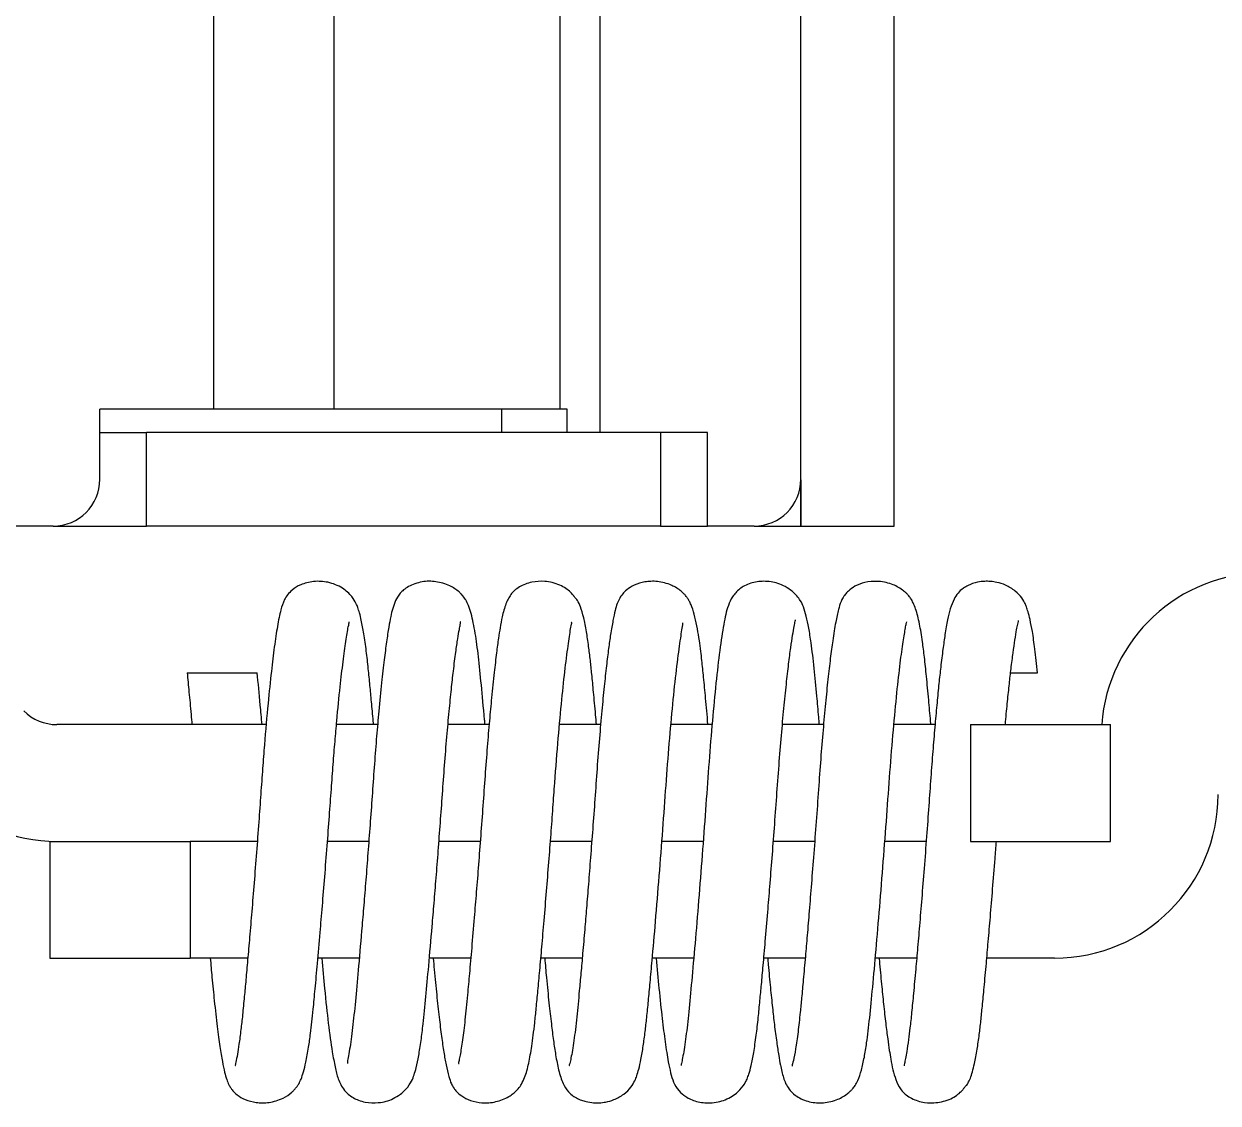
# Model space of a CAD drawing. Extents: x -3080 to 28500, y -1326 to 31609.
# Drawn here: x 2434.354 to 2436.91, y 26363.001 to 26365.311 of the extents above; entities that cross this region are included whole.
import ezdxf

# ---------------------------------------------------------------- set-up
doc = ezdxf.new("R2010")
doc.units = 0
doc.header["$LTSCALE"] = 100
doc.layers.add('0-xref', color=8, linetype='Continuous')
doc.layers.add('188K-SM-07-F10-MECH-CR PIPE-Y2257103$0$AP7P1-SM-08-FNN-120-A(4)-SMP$0$15P6-SM-08-FNN-320-A(10)-UIS-TCM$0$15P6-SM-08-FNN-00-(@10)170308-MIC$0$0-CDS', color=140, linetype='Continuous')

# ---------------------------------------------------------------- blocks, each defined once
blk = doc.blocks.new('188K-SM-07-F10-MECH-CR PIPE-Y2257103$0$CDS-WET')
at = {"layer": '188K-SM-07-F10-MECH-CR PIPE-Y2257103$0$AP7P1-SM-08-FNN-120-A(4)-SMP$0$15P6-SM-08-FNN-320-A(10)-UIS-TCM$0$15P6-SM-08-FNN-00-(@10)170308-MIC$0$0-CDS', "ltscale": 0.1}
for p, q in [((2436.0169, -72970.5269), (2436.0169, -72968.4269)), ((2436.2169, -72970.5269), (2436.2169, -72968.4269)), ((2435.5868, -72968.6269), (2435.5868, -72970.3269)), ((2434.7603, -72968.6769), (2434.7603, -72970.2769)), ((2435.0176, -72968.6769), (2435.0176, -72970.2769)), ((2435.501, -72968.6769), (2435.501, -72970.2769)), ((2434.5169, -72970.4269), (2434.5169, -72970.2769)), ((2434.7603, -72970.2769), (2434.5169, -72970.2769)), ((2435.0176, -72970.2769), (2434.7603, -72970.2769)), ((2435.501, -72970.2769), (2435.0176, -72970.2769)), ((2435.3772, -72970.3269), (2435.3772, -72970.2769)), ((2435.5169, -72970.2769), (2435.501, -72970.2769)), ((2435.5169, -72970.3269), (2435.5169, -72970.2769)), ((2434.5169, -72970.3269), (2434.6169, -72970.3269)), ((2434.6169, -72970.5269), (2434.6169, -72970.3269)), ((2435.7169, -72970.3269), (2434.6169, -72970.3269)), ((2435.7169, -72970.3269), (2435.7169, -72970.5269)), ((2435.8169, -72970.3269), (2435.7169, -72970.3269)), ((2435.8169, -72970.5269), (2435.8169, -72970.3269)), ((2436.0169, -72970.4283), (2436.0169, -72970.5269)), ((2434.4169, -72970.5269), (2434.1169, -72970.5269)), ((2434.4169, -72970.5269), (2434.6169, -72970.5269)), ((2435.7169, -72970.5269), (2434.6169, -72970.5269)), ((2435.7169, -72970.5269), (2435.8169, -72970.5269)), ((2435.9169, -72970.5269), (2435.8169, -72970.5269)), ((2435.9169, -72970.5269), (2436.0169, -72970.5269)), ((2436.0169, -72970.5269), (2436.2169, -72970.5269)), ((2434.7036, -72970.8411), (2434.7786, -72970.8411)), ((2434.7786, -72970.8411), (2434.8536, -72970.8411)), ((2436.4662, -72970.8411), (2436.5236, -72970.8411)), ((2434.8728, -72970.9519), (2434.4249, -72970.9519)), ((2435.1113, -72970.9519), (2435.0232, -72970.9519)), ((2435.3498, -72970.9519), (2435.2618, -72970.9519)), ((2435.5884, -72970.9519), (2435.5005, -72970.9519)), ((2435.827, -72970.9519), (2435.7391, -72970.9519)), ((2436.0656, -72970.9519), (2435.9775, -72970.9519)), ((2436.3041, -72970.9519), (2436.2161, -72970.9519)), ((2436.38, -72970.9519), (2436.38, -72971.2019)), ((2436.38, -72970.9519), (2436.68, -72970.9519)), ((2436.68, -72971.2019), (2436.68, -72970.9519)), ((2434.41, -72971.2019), (2434.71, -72971.2019)), ((2434.41, -72971.2019), (2434.41, -72971.4519)), ((2434.71, -72971.2019), (2434.71, -72971.4519)), ((2434.8537, -72971.2019), (2434.71, -72971.2019)), ((2435.0923, -72971.2019), (2435.004, -72971.2019)), ((2435.3309, -72971.2019), (2435.2425, -72971.2019)), ((2435.5695, -72971.2019), (2435.4811, -72971.2019)), ((2435.808, -72971.2019), (2435.7197, -72971.2019)), ((2436.0466, -72971.2019), (2435.9582, -72971.2019)), ((2436.2852, -72971.2019), (2436.1968, -72971.2019)), ((2436.38, -72971.2019), (2436.68, -72971.2019)), ((2434.41, -72971.4519), (2434.71, -72971.4519)), ((2434.8334, -72971.4519), (2434.71, -72971.4519)), ((2435.072, -72971.4519), (2434.9835, -72971.4519)), ((2435.3106, -72971.4519), (2435.222, -72971.4519)), ((2435.5491, -72971.4519), (2435.4606, -72971.4519)), ((2435.7877, -72971.4519), (2435.6992, -72971.4519)), ((2436.0263, -72971.4519), (2435.9378, -72971.4519)), ((2436.2649, -72971.4519), (2436.1763, -72971.4519)), ((2436.56, -72971.4519), (2436.4149, -72971.4519))]:
    blk.add_line(p, q, dxfattribs=at)
for centre, radius, start, end in [((2434.4169, -72970.4269), 0.1, 270, 0), ((2435.9169, -72970.4269), 0.1, 270, 0), ((2437.01, -72970.9769), 0.35, 90, 175.904), ((2434.4249, -72970.8519), 0.1, 225, 270), ((2434.4249, -72970.8519), 0.35, 225, 270), ((2436.56, -72971.1019), 0.35, 270, 0)]:
    blk.add_arc(centre, radius, start, end, dxfattribs=at)
for points, knots in [([(2435.1025, -72970.9519), (2435.1023, -72970.9495), (2435.1008, -72970.9324), (2435.0982, -72970.9043), (2435.0947, -72970.8667), (2435.0912, -72970.83), (2435.0869, -72970.7921), (2435.082, -72970.7572), (2435.0771, -72970.7312), (2435.0729, -72970.7137), (2435.0689, -72970.7015), (2435.0659, -72970.6935), (2435.0564, -72970.6765), (2435.0389, -72970.661), (2435.0215, -72970.6522), (2435.0018, -72970.6458), (2434.9737, -72970.6441), (2434.9461, -72970.6516), (2434.9233, -72970.6664), (2434.9104, -72970.6856), (2434.9029, -72970.709), (2434.8969, -72970.7392), (2434.8902, -72970.7842), (2434.8836, -72970.8387), (2434.8764, -72970.9081), (2434.8701, -72970.98), (2434.865, -72971.0463), (2434.8611, -72971.1017), (2434.8568, -72971.1618), (2434.852, -72971.2258), (2434.847, -72971.2902), (2434.842, -72971.3511), (2434.8374, -72971.4062), (2434.8332, -72971.455), (2434.8294, -72971.4974), (2434.8257, -72971.5369), (2434.8223, -72971.5728), (2434.8184, -72971.6079), (2434.8146, -72971.6362), (2434.8109, -72971.6595), (2434.8081, -72971.6746), (2434.806, -72971.682), (2434.8066, -72971.6818), (2434.8068, -72971.6818)], [0, 0, 0, 0, 0.003831, 0.027247, 0.048045, 0.071422, 0.098544, 0.129863, 0.159805, 0.17891, 0.195048, 0.208269, 0.221, 0.237647, 0.248147, 0.25824, 0.274975, 0.291386, 0.306462, 0.331467, 0.359906, 0.39991, 0.438536, 0.476085, 0.518392, 0.566137, 0.591676, 0.618156, 0.646586, 0.677157, 0.708181, 0.737683, 0.765426, 0.791251, 0.815065, 0.836834, 0.862729, 0.88639, 0.91465, 0.940248, 0.969159, 0.993303, 1, 1, 1, 1]), ([(2435.341, -72970.9519), (2435.3407, -72970.9485), (2435.338, -72970.9172), (2435.3333, -72970.8672), (2435.3271, -72970.8043), (2435.3203, -72970.7541), (2435.3132, -72970.7191), (2435.3064, -72970.6981), (2435.3008, -72970.6865), (2435.2959, -72970.6791), (2435.2908, -72970.673), (2435.2821, -72970.6645), (2435.2634, -72970.6524), (2435.2351, -72970.6448), (2435.2067, -72970.6447), (2435.1746, -72970.656), (2435.1569, -72970.6728), (2435.1496, -72970.6858), (2435.1432, -72970.7032), (2435.1389, -72970.7219), (2435.1349, -72970.7437), (2435.1302, -72970.7742), (2435.1251, -72970.8137), (2435.1196, -72970.8629), (2435.1141, -72970.9183), (2435.109, -72970.9772), (2435.1043, -72971.0357), (2435.1001, -72971.0969), (2435.0956, -72971.1585), (2435.0911, -72971.2189), (2435.0866, -72971.277), (2435.0822, -72971.3316), (2435.0768, -72971.3966), (2435.0708, -72971.4668), (2435.0642, -72971.5379), (2435.0585, -72971.5969), (2435.0532, -72971.6365), (2435.0487, -72971.6624), (2435.0459, -72971.6749), (2435.0465, -72971.6768), (2435.0468, -72971.6777)], [0, 0, 0, 0, 0.005405, 0.049138, 0.090554, 0.13224, 0.177058, 0.200362, 0.218398, 0.230105, 0.233839, 0.237845, 0.249629, 0.266397, 0.28372, 0.301196, 0.319007, 0.340906, 0.362099, 0.382874, 0.407904, 0.437403, 0.466942, 0.500058, 0.536453, 0.565621, 0.596068, 0.626344, 0.655769, 0.684474, 0.712205, 0.738742, 0.763914, 0.809647, 0.849972, 0.890028, 0.932569, 0.954821, 0.977976, 1, 1, 1, 1]), ([(2435.5796, -72970.9519), (2435.579, -72970.9448), (2435.5768, -72970.92), (2435.5735, -72970.884), (2435.5698, -72970.8454), (2435.5665, -72970.8131), (2435.5627, -72970.7821), (2435.558, -72970.7507), (2435.5522, -72970.7216), (2435.5458, -72970.6995), (2435.5406, -72970.6885), (2435.5365, -72970.6828), (2435.535, -72970.6816), (2435.533, -72970.6791), (2435.5315, -72970.6773), (2435.5304, -72970.6759), (2435.529, -72970.6742), (2435.5269, -72970.6717), (2435.5221, -72970.6666), (2435.5146, -72970.6603), (2435.5007, -72970.6527), (2435.4846, -72970.6475), (2435.4645, -72970.6445), (2435.4458, -72970.6456), (2435.4265, -72970.6511), (2435.4132, -72970.6578), (2435.4033, -72970.6654), (2435.3956, -72970.6742), (2435.3904, -72970.683), (2435.3837, -72970.6978), (2435.378, -72970.7187), (2435.3734, -72970.7439), (2435.3697, -72970.768), (2435.3654, -72970.7996), (2435.3605, -72970.8415), (2435.3554, -72970.8905), (2435.3504, -72970.9443), (2435.3457, -72971.0002), (2435.3411, -72971.0612), (2435.3366, -72971.1251), (2435.3319, -72971.1889), (2435.3272, -72971.2509), (2435.3225, -72971.3097), (2435.3176, -72971.3697), (2435.3127, -72971.4285), (2435.3078, -72971.4836), (2435.303, -72971.536), (2435.2983, -72971.585), (2435.293, -72971.6281), (2435.2884, -72971.6565), (2435.2852, -72971.6724), (2435.2838, -72971.6776), (2435.2853, -72971.6773), (2435.2857, -72971.6773)], [0, 0, 0, 0, 0.0112849, 0.0392389, 0.0631094, 0.0836558, 0.1062852, 0.1330351, 0.1640526, 0.1965981, 0.2248769, 0.2342989, 0.2427776, 0.2457414, 0.2469083, 0.2479446, 0.2489396, 0.2499876, 0.2525082, 0.2591898, 0.2664253, 0.274295, 0.282585, 0.2973214, 0.3050044, 0.3136311, 0.3241985, 0.3366448, 0.3506261, 0.3640781, 0.3948221, 0.4180633, 0.4392301, 0.4645948, 0.4941266, 0.5276411, 0.5551771, 0.5844892, 0.6152455, 0.6458689, 0.6758421, 0.7049177, 0.7328292, 0.7593595, 0.7922985, 0.8222573, 0.8491353, 0.8850759, 0.9199025, 0.9537633, 0.9715445, 0.992625, 1, 1, 1, 1]), ([(2435.8182, -72970.9519), (2435.8182, -72970.9518), (2435.8164, -72970.9317), (2435.8133, -72970.8972), (2435.809, -72970.8516), (2435.8057, -72970.8191), (2435.8027, -72970.7936), (2435.7996, -72970.7704), (2435.7954, -72970.7451), (2435.7902, -72970.7203), (2435.7851, -72970.7029), (2435.7804, -72970.6915), (2435.7769, -72970.685), (2435.7736, -72970.68), (2435.771, -72970.6766), (2435.7686, -72970.6738), (2435.7657, -72970.6707), (2435.7572, -72970.6629), (2435.7378, -72970.6512), (2435.7146, -72970.6456), (2435.6968, -72970.645), (2435.68, -72970.6466), (2435.6604, -72970.6525), (2435.6449, -72970.6624), (2435.6339, -72970.6737), (2435.6283, -72970.6827), (2435.6235, -72970.6935), (2435.6192, -72970.7084), (2435.6147, -72970.7293), (2435.61, -72970.7567), (2435.6054, -72970.7895), (2435.6008, -72970.8264), (2435.596, -72970.8707), (2435.5909, -72970.9226), (2435.5858, -72970.9815), (2435.5808, -72971.0451), (2435.5763, -72971.1104), (2435.5716, -72971.1744), (2435.5669, -72971.2354), (2435.5625, -72971.2921), (2435.5584, -72971.3436), (2435.5542, -72971.3934), (2435.5502, -72971.4399), (2435.5464, -72971.4836), (2435.5421, -72971.53), (2435.5373, -72971.581), (2435.5314, -72971.6309), (2435.5258, -72971.6623), (2435.5226, -72971.6778), (2435.5207, -72971.6822), (2435.5219, -72971.6814), (2435.5219, -72971.6814)], [0, 0, 0, 0, 0.000191, 0.031846, 0.059834, 0.084589, 0.09934, 0.117612, 0.139844, 0.166217, 0.194127, 0.208162, 0.219254, 0.227415, 0.23271, 0.234359, 0.235862, 0.239728, 0.25164, 0.268631, 0.277122, 0.284639, 0.297709, 0.309272, 0.317953, 0.330134, 0.348455, 0.369783, 0.395781, 0.425553, 0.450347, 0.477184, 0.505938, 0.536411, 0.568324, 0.60131, 0.633121, 0.663536, 0.692436, 0.719529, 0.744593, 0.767481, 0.794472, 0.817439, 0.839984, 0.876878, 0.918013, 0.95968, 0.980063, 0.999192, 1, 1, 1, 1]), ([(2436.0568, -72970.9519), (2436.0563, -72970.9466), (2436.0544, -72970.9251), (2436.0506, -72970.8838), (2436.0454, -72970.8286), (2436.0397, -72970.7803), (2436.0341, -72970.745), (2436.0292, -72970.7208), (2436.0235, -72970.7024), (2436.0172, -72970.6867), (2436.0016, -72970.6678), (2435.9841, -72970.6563), (2435.9649, -72970.648), (2435.939, -72970.6436), (2435.9058, -72970.649), (2435.8843, -72970.6614), (2435.8696, -72970.6783), (2435.8585, -72970.7035), (2435.8523, -72970.7349), (2435.8433, -72970.7915), (2435.8354, -72970.8613), (2435.8276, -72970.9419), (2435.8204, -72971.03), (2435.8139, -72971.1233), (2435.8067, -72971.2198), (2435.7991, -72971.3172), (2435.7915, -72971.4097), (2435.7842, -72971.4917), (2435.7779, -72971.5601), (2435.7728, -72971.6074), (2435.7686, -72971.6381), (2435.7653, -72971.6581), (2435.7627, -72971.6726), (2435.7606, -72971.6807), (2435.761, -72971.6813), (2435.7611, -72971.6816)], [0, 0, 0, 0, 0.008521, 0.034236, 0.072159, 0.113075, 0.142595, 0.170684, 0.194387, 0.209837, 0.228014, 0.239786, 0.251346, 0.269327, 0.285682, 0.305947, 0.32827, 0.351094, 0.397624, 0.444925, 0.492319, 0.539109, 0.584694, 0.628935, 0.674383, 0.720843, 0.767327, 0.811996, 0.854005, 0.894439, 0.916203, 0.93965, 0.964642, 0.988063, 1, 1, 1, 1]), ([(2436.2953, -72970.9519), (2436.2951, -72970.9497), (2436.2935, -72970.9311), (2436.2903, -72970.8959), (2436.2859, -72970.8492), (2436.2816, -72970.8079), (2436.2767, -72970.7696), (2436.2711, -72970.7352), (2436.2645, -72970.7085), (2436.2583, -72970.6925), (2436.2529, -72970.6829), (2436.2482, -72970.6764), (2436.2415, -72970.6694), (2436.2304, -72970.66), (2436.2142, -72970.6517), (2436.1952, -72970.6466), (2436.1768, -72970.6446), (2436.1554, -72970.6464), (2436.1326, -72970.655), (2436.119, -72970.6651), (2436.1107, -72970.6744), (2436.1066, -72970.681), (2436.1017, -72970.6908), (2436.0969, -72970.7066), (2436.0913, -72970.7327), (2436.0855, -72970.7683), (2436.08, -72970.81), (2436.0748, -72970.8548), (2436.0696, -72970.9062), (2436.0644, -72970.9634), (2436.0594, -72971.0252), (2436.0547, -72971.091), (2436.0499, -72971.1591), (2436.0447, -72971.227), (2436.0397, -72971.2912), (2436.035, -72971.3498), (2436.0306, -72971.4019), (2436.0264, -72971.4513), (2436.0224, -72971.4962), (2436.0187, -72971.5357), (2436.015, -72971.5738), (2436.0109, -72971.6119), (2436.0058, -72971.6474), (2436.0014, -72971.671), (2435.998, -72971.6827), (2435.9982, -72971.6832), (2435.9983, -72971.6833)], [0, 0, 0, 0, 0.003552, 0.029307, 0.060537, 0.08884, 0.115194, 0.151456, 0.18957, 0.20816, 0.221885, 0.230823, 0.234467, 0.239171, 0.252579, 0.2611, 0.27008, 0.284818, 0.297423, 0.308499, 0.31672, 0.326332, 0.340183, 0.365029, 0.397619, 0.434031, 0.462805, 0.492653, 0.523366, 0.554694, 0.586352, 0.61808, 0.650921, 0.683089, 0.713521, 0.741908, 0.768039, 0.791788, 0.819655, 0.84322, 0.863369, 0.894798, 0.92897, 0.96155, 0.987418, 1, 1, 1, 1]), ([(2436.5236, -72970.8411), (2436.5217, -72970.8235), (2436.5182, -72970.7905), (2436.5128, -72970.7538), (2436.5079, -72970.7282), (2436.5037, -72970.7116), (2436.5002, -72970.7009), (2436.497, -72970.6931), (2436.4908, -72970.6811), (2436.4759, -72970.6648), (2436.4563, -72970.6532), (2436.4386, -72970.6475), (2436.4241, -72970.6453), (2436.4094, -72970.6451), (2436.3932, -72970.6471), (2436.3761, -72970.653), (2436.3614, -72970.6619), (2436.3517, -72970.6715), (2436.3439, -72970.6842), (2436.3367, -72970.703), (2436.3304, -72970.7285), (2436.3255, -72970.7578), (2436.3209, -72970.7907), (2436.3165, -72970.826), (2436.3123, -72970.8646), (2436.3083, -72970.9053), (2436.3041, -72970.9514), (2436.2998, -72971.0027), (2436.2955, -72971.0585), (2436.2913, -72971.1191), (2436.2866, -72971.1841), (2436.2815, -72971.2509), (2436.2764, -72971.3155), (2436.2715, -72971.3749), (2436.267, -72971.4281), (2436.2625, -72971.4791), (2436.2582, -72971.5261), (2436.2542, -72971.5676), (2436.2507, -72971.6009), (2436.247, -72971.6291), (2436.2438, -72971.6508), (2436.2409, -72971.6675), (2436.2388, -72971.6775), (2436.2376, -72971.6819), (2436.2379, -72971.6822), (2436.2379, -72971.6823)], [0, 0, 0, 0, 0.038629, 0.072542, 0.100999, 0.123562, 0.140015, 0.150612, 0.163548, 0.177301, 0.192835, 0.20573, 0.214742, 0.221449, 0.230215, 0.242372, 0.250621, 0.267336, 0.28886, 0.317278, 0.343535, 0.374908, 0.402787, 0.432735, 0.457181, 0.483201, 0.510636, 0.539278, 0.568875, 0.59958, 0.632617, 0.666929, 0.699862, 0.73101, 0.760148, 0.78713, 0.819629, 0.848169, 0.873771, 0.896782, 0.926352, 0.949664, 0.973765, 0.992735, 1, 1, 1, 1]), ([(2434.7531, -72971.4519), (2434.7543, -72971.4657), (2434.7571, -72971.4978), (2434.7621, -72971.5476), (2434.7678, -72971.5981), (2434.7736, -72971.6411), (2434.7788, -72971.673), (2434.7835, -72971.6955), (2434.7876, -72971.7108), (2434.7919, -72971.7214), (2434.7961, -72971.7289), (2434.8013, -72971.7359), (2434.8113, -72971.7457), (2434.8278, -72971.7555), (2434.8482, -72971.761), (2434.865, -72971.762), (2434.8832, -72971.7607), (2434.9062, -72971.7542), (2434.9242, -72971.7425), (2434.9319, -72971.7349), (2434.9345, -72971.7321), (2434.9368, -72971.7294), (2434.9395, -72971.7257), (2434.9434, -72971.7195), (2434.9479, -72971.7099), (2434.9529, -72971.6952), (2434.9583, -72971.6733), (2434.9633, -72971.6456), (2434.9674, -72971.6156), (2434.9706, -72971.5887), (2434.9738, -72971.5575), (2434.9777, -72971.5164), (2434.9827, -72971.4617), (2434.9879, -72971.4018), (2434.9931, -72971.3394), (2434.9982, -72971.2772), (2435.0032, -72971.2125), (2435.008, -72971.1494), (2435.0121, -72971.0908), (2435.016, -72971.0374), (2435.02, -72970.9886), (2435.0249, -72970.9317), (2435.0308, -72970.8727), (2435.0373, -72970.8155), (2435.0437, -72970.7709), (2435.0473, -72970.7462), (2435.0511, -72970.7323), (2435.0499, -72970.7326), (2435.0496, -72970.7327)], [0, 0, 0, 0, 0.022447, 0.052442, 0.089796, 0.123797, 0.15424, 0.181076, 0.203503, 0.221072, 0.231045, 0.2384, 0.247554, 0.259468, 0.272894, 0.280648, 0.289593, 0.306187, 0.317473, 0.321045, 0.322534, 0.324543, 0.330659, 0.339705, 0.356395, 0.378357, 0.402238, 0.432583, 0.456571, 0.475191, 0.493904, 0.521678, 0.553166, 0.588295, 0.616893, 0.6472, 0.678856, 0.709286, 0.737324, 0.763613, 0.788867, 0.812859, 0.856316, 0.89383, 0.932154, 0.972262, 0.992211, 1, 1, 1, 1]), ([(2434.9918, -72971.4519), (2434.9937, -72971.4742), (2434.9982, -72971.5254), (2435.0057, -72971.5934), (2435.0131, -72971.648), (2435.0202, -72971.6858), (2435.0258, -72971.7098), (2435.037, -72971.7332), (2435.0561, -72971.7505), (2435.0811, -72971.761), (2435.1169, -72971.7626), (2435.1409, -72971.7552), (2435.1595, -72971.7441), (2435.1747, -72971.7306), (2435.1851, -72971.7139), (2435.1895, -72971.7015), (2435.1948, -72971.6836), (2435.1993, -72971.661), (2435.2042, -72971.63), (2435.2093, -72971.5886), (2435.2144, -72971.5358), (2435.2209, -72971.4662), (2435.2268, -72971.3975), (2435.2322, -72971.3334), (2435.2366, -72971.2792), (2435.2411, -72971.2216), (2435.2456, -72971.1615), (2435.2501, -72971.1001), (2435.2545, -72971.0382), (2435.2593, -72970.9785), (2435.2643, -72970.9239), (2435.269, -72970.8769), (2435.2737, -72970.8342), (2435.2784, -72970.7976), (2435.2826, -72970.7687), (2435.2859, -72970.7493), (2435.2884, -72970.7368), (2435.289, -72970.7329), (2435.2883, -72970.7322), (2435.2881, -72970.732)], [0, 0, 0, 0, 0.036742, 0.084736, 0.132872, 0.16472, 0.196099, 0.226928, 0.249073, 0.268422, 0.28426, 0.305131, 0.317359, 0.32786, 0.344518, 0.360705, 0.379261, 0.407933, 0.437842, 0.465945, 0.505054, 0.543965, 0.588921, 0.613871, 0.640287, 0.667982, 0.696715, 0.7262, 0.756738, 0.788702, 0.81924, 0.847824, 0.8742, 0.905655, 0.932738, 0.955459, 0.971425, 0.990666, 1, 1, 1, 1]), ([(2435.2303, -72971.4519), (2435.231, -72971.4601), (2435.2334, -72971.488), (2435.2376, -72971.5307), (2435.2428, -72971.5787), (2435.2479, -72971.6196), (2435.2528, -72971.6535), (2435.258, -72971.6825), (2435.2628, -72971.704), (2435.2682, -72971.7196), (2435.2729, -72971.7285), (2435.28, -72971.7377), (2435.2915, -72971.748), (2435.3102, -72971.7577), (2435.3371, -72971.7629), (2435.3626, -72971.7609), (2435.3869, -72971.752), (2435.4011, -72971.7423), (2435.4079, -72971.7362), (2435.415, -72971.7284), (2435.4203, -72971.7201), (2435.428, -72971.704), (2435.4348, -72971.6782), (2435.4414, -72971.6405), (2435.4466, -72971.5996), (2435.4508, -72971.5585), (2435.4543, -72971.5212), (2435.4584, -72971.4776), (2435.4628, -72971.4272), (2435.4677, -72971.3705), (2435.4727, -72971.3095), (2435.4776, -72971.2474), (2435.4823, -72971.1872), (2435.4865, -72971.1304), (2435.4914, -72971.0606), (2435.4976, -72970.9808), (2435.5053, -72970.8978), (2435.5128, -72970.8285), (2435.5201, -72970.775), (2435.5239, -72970.7471), (2435.5273, -72970.7332), (2435.5261, -72970.733), (2435.5258, -72970.7329)], [0, 0, 0, 0, 0.012977, 0.044323, 0.074895, 0.104463, 0.132844, 0.159901, 0.1915, 0.215175, 0.231416, 0.239392, 0.249531, 0.261858, 0.275664, 0.29283, 0.308329, 0.314124, 0.318588, 0.322158, 0.335027, 0.3558, 0.39447, 0.431024, 0.470877, 0.492491, 0.515805, 0.541148, 0.56847, 0.597655, 0.628257, 0.658106, 0.68659, 0.713558, 0.738938, 0.78771, 0.834079, 0.878048, 0.923024, 0.968181, 0.990567, 1, 1, 1, 1]), ([(2435.7075, -72971.4519), (2435.7094, -72971.474), (2435.7136, -72971.5214), (2435.72, -72971.5809), (2435.7266, -72971.6333), (2435.7326, -72971.6713), (2435.7381, -72971.6974), (2435.7434, -72971.7161), (2435.7531, -72971.7338), (2435.7695, -72971.7489), (2435.7925, -72971.7597), (2435.8251, -72971.7634), (2435.8516, -72971.7573), (2435.8695, -72971.7481), (2435.8848, -72971.737), (2435.8974, -72971.721), (2435.9023, -72971.7098), (2435.9064, -72971.6986), (2435.9111, -72971.6806), (2435.9163, -72971.6539), (2435.9213, -72971.6197), (2435.9257, -72971.5817), (2435.9292, -72971.5447), (2435.9328, -72971.5074), (2435.9366, -72971.4655), (2435.9411, -72971.414), (2435.9459, -72971.3571), (2435.9508, -72971.2973), (2435.9556, -72971.237), (2435.9605, -72971.1723), (2435.9654, -72971.1053), (2435.9702, -72971.0385), (2435.9754, -72970.9749), (2435.9806, -72970.9167), (2435.9859, -72970.8653), (2435.9908, -72970.8219), (2435.9954, -72970.7869), (2435.9994, -72970.7602), (2436.0028, -72970.7414), (2436.0047, -72970.7311), (2436.0064, -72970.7268), (2436.0057, -72970.7275), (2436.0057, -72970.7275)], [0, 0, 0, 0, 0.0358, 0.077068, 0.114708, 0.153905, 0.180801, 0.206788, 0.230263, 0.245612, 0.261592, 0.277791, 0.296636, 0.30724, 0.316431, 0.330849, 0.343291, 0.357961, 0.382194, 0.411636, 0.443475, 0.4713, 0.495215, 0.516273, 0.539311, 0.566743, 0.598524, 0.625087, 0.653775, 0.684301, 0.716287, 0.7491, 0.78191, 0.814323, 0.84597, 0.876519, 0.905692, 0.933276, 0.959127, 0.981601, 0.998599, 1, 1, 1, 1]), ([(2435.946, -72971.4519), (2435.9464, -72971.4565), (2435.9483, -72971.4789), (2435.9517, -72971.5146), (2435.9561, -72971.5574), (2435.9606, -72971.5968), (2435.965, -72971.6312), (2435.9694, -72971.6597), (2435.9735, -72971.6837), (2435.9794, -72971.7086), (2435.9872, -72971.7279), (2436.0013, -72971.7436), (2436.0166, -72971.7531), (2436.0368, -72971.7606), (2436.0618, -72971.763), (2436.0902, -72971.7578), (2436.1118, -72971.7465), (2436.1226, -72971.7372), (2436.1295, -72971.7299), (2436.1341, -72971.7232), (2436.1408, -72971.7108), (2436.1468, -72971.6926), (2436.1529, -72971.6652), (2436.1586, -72971.6295), (2436.1644, -72971.5811), (2436.1707, -72971.5141), (2436.178, -72971.4342), (2436.1857, -72971.343), (2436.1935, -72971.2455), (2436.201, -72971.1476), (2436.2076, -72971.0522), (2436.2149, -72970.9626), (2436.2224, -72970.8834), (2436.2296, -72970.8199), (2436.2358, -72970.7739), (2436.2403, -72970.7484), (2436.2424, -72970.7355), (2436.2441, -72970.7311), (2436.243, -72970.7318), (2436.2429, -72970.7318)], [0, 0, 0, 0, 0.007337, 0.035729, 0.062379, 0.087107, 0.116886, 0.142917, 0.165262, 0.197294, 0.230481, 0.248113, 0.257221, 0.266077, 0.283174, 0.300993, 0.31449, 0.319209, 0.322891, 0.332902, 0.349215, 0.379677, 0.41019, 0.43888, 0.480603, 0.522919, 0.567988, 0.614953, 0.662246, 0.708893, 0.754307, 0.801125, 0.847748, 0.891653, 0.932024, 0.968364, 0.984966, 0.999835, 1, 1, 1, 1]), ([(2436.4546, -72970.9519), (2436.4548, -72970.9499), (2436.4563, -72970.9323), (2436.4592, -72970.9028), (2436.4631, -72970.8649), (2436.4671, -72970.8299), (2436.4712, -72970.7979), (2436.4753, -72970.7696), (2436.4788, -72970.7493), (2436.4809, -72970.7366), (2436.4834, -72970.7287), (2436.4826, -72970.7291), (2436.4825, -72970.7292)], [0, 0, 0, 0, 0.016894, 0.145004, 0.265288, 0.377059, 0.512077, 0.641514, 0.776196, 0.87953, 0.984642, 1, 1, 1, 1]), ([(2435.4688, -72971.4519), (2435.47, -72971.4659), (2435.473, -72971.4999), (2435.4778, -72971.5473), (2435.4829, -72971.5922), (2435.4875, -72971.6285), (2435.4923, -72971.6611), (2435.4985, -72971.6932), (2435.5072, -72971.7196), (2435.5154, -72971.7342), (2435.5261, -72971.7444), (2435.5351, -72971.7506), (2435.5466, -72971.756), (2435.5591, -72971.7597), (2435.572, -72971.7617), (2435.5868, -72971.7618), (2435.6014, -72971.7599), (2435.6184, -72971.7549), (2435.6383, -72971.7442), (2435.6545, -72971.7278), (2435.6625, -72971.7132), (2435.6662, -72971.7031), (2435.6707, -72971.6884), (2435.6751, -72971.6681), (2435.6796, -72971.6416), (2435.6837, -72971.6112), (2435.6874, -72971.5786), (2435.6908, -72971.5437), (2435.6946, -72971.503), (2435.6997, -72971.4473), (2435.7062, -72971.3717), (2435.7139, -72971.2766), (2435.7216, -72971.1777), (2435.7285, -72971.0814), (2435.7354, -72970.9902), (2435.743, -72970.9058), (2435.7509, -72970.8319), (2435.7587, -72970.7746), (2435.7625, -72970.7481), (2435.765, -72970.7358), (2435.7647, -72970.7347), (2435.7646, -72970.7342)], [0, 0, 0, 0, 0.023105, 0.056373, 0.086927, 0.114539, 0.142005, 0.173535, 0.208861, 0.236215, 0.247103, 0.255724, 0.262441, 0.268088, 0.276934, 0.283495, 0.291532, 0.303354, 0.31811, 0.331874, 0.344892, 0.360154, 0.379883, 0.404175, 0.432359, 0.458274, 0.480241, 0.504286, 0.528718, 0.555442, 0.599618, 0.647606, 0.695214, 0.741025, 0.786804, 0.833862, 0.881752, 0.930435, 0.978491, 0.990385, 1, 1, 1, 1]), ([(2434.7036, -72970.8411), (2434.7049, -72970.8546), (2434.7076, -72970.8824), (2434.7111, -72970.92), (2434.7132, -72970.9447), (2434.7139, -72970.9519)], [0, 0, 0, 0, 0.402488, 0.824557, 1, 1, 1, 1]), ([(2434.8639, -72970.9519), (2434.8626, -72970.9377), (2434.859, -72970.8968), (2434.8557, -72970.8631), (2434.8536, -72970.8411)], [0, 0, 0, 0, 0.347224, 1, 1, 1, 1]), ([(2436.1845, -72971.4519), (2436.1847, -72971.4538), (2436.1863, -72971.4735), (2436.1895, -72971.5068), (2436.194, -72971.5522), (2436.1985, -72971.5913), (2436.2026, -72971.6239), (2436.2062, -72971.6489), (2436.2095, -72971.6695), (2436.2137, -72971.6913), (2436.2204, -72971.7137), (2436.2272, -72971.7285), (2436.237, -72971.7403), (2436.2467, -72971.7482), (2436.2594, -72971.755), (2436.2788, -72971.7611), (2436.2976, -72971.7625), (2436.3176, -72971.7599), (2436.3338, -72971.755), (2436.3481, -72971.7476), (2436.3563, -72971.7411), (2436.3611, -72971.7361), (2436.3634, -72971.7335), (2436.3648, -72971.7318), (2436.3661, -72971.7303), (2436.3676, -72971.7284), (2436.3703, -72971.7251), (2436.3718, -72971.7238), (2436.3757, -72971.7181), (2436.3797, -72971.7095), (2436.3843, -72971.6956), (2436.3892, -72971.6758), (2436.3941, -72971.6493), (2436.3986, -72971.6178), (2436.4023, -72971.5868), (2436.4056, -72971.5533), (2436.4094, -72971.5127), (2436.4137, -72971.4663), (2436.4181, -72971.4156), (2436.4226, -72971.3625), (2436.4275, -72971.3029), (2436.4319, -72971.2485), (2436.4344, -72971.2143), (2436.4354, -72971.2019)], [0, 0, 0, 0, 0.004267, 0.044872, 0.082531, 0.123453, 0.159479, 0.190506, 0.217405, 0.250424, 0.284727, 0.324729, 0.343329, 0.359209, 0.372222, 0.383527, 0.405085, 0.41711, 0.428767, 0.439457, 0.449405, 0.453345, 0.454954, 0.45643, 0.457903, 0.459511, 0.463548, 0.478976, 0.496612, 0.527343, 0.557818, 0.589965, 0.633991, 0.671782, 0.703589, 0.734388, 0.770717, 0.813069, 0.848802, 0.887823, 0.929915, 0.974734, 1, 1, 1, 1])]:
    blk.add_open_spline(points, degree=3, knots=knots, dxfattribs=at)
blk = doc.blocks.new('188K-SM-07-F10-MECH-CR PIPE-Y2257103')
blk.add_blockref('188K-SM-07-F10-MECH-CR PIPE-Y2257103$0$CDS-WET', (0, 99334.7631))

msp = doc.modelspace()

# ---------------------------------------------------------------- block references
at = {"layer": '0-xref'}
msp.add_blockref('188K-SM-07-F10-MECH-CR PIPE-Y2257103', (0, 0), dxfattribs=at)

doc.saveas('drawing.dxf')
